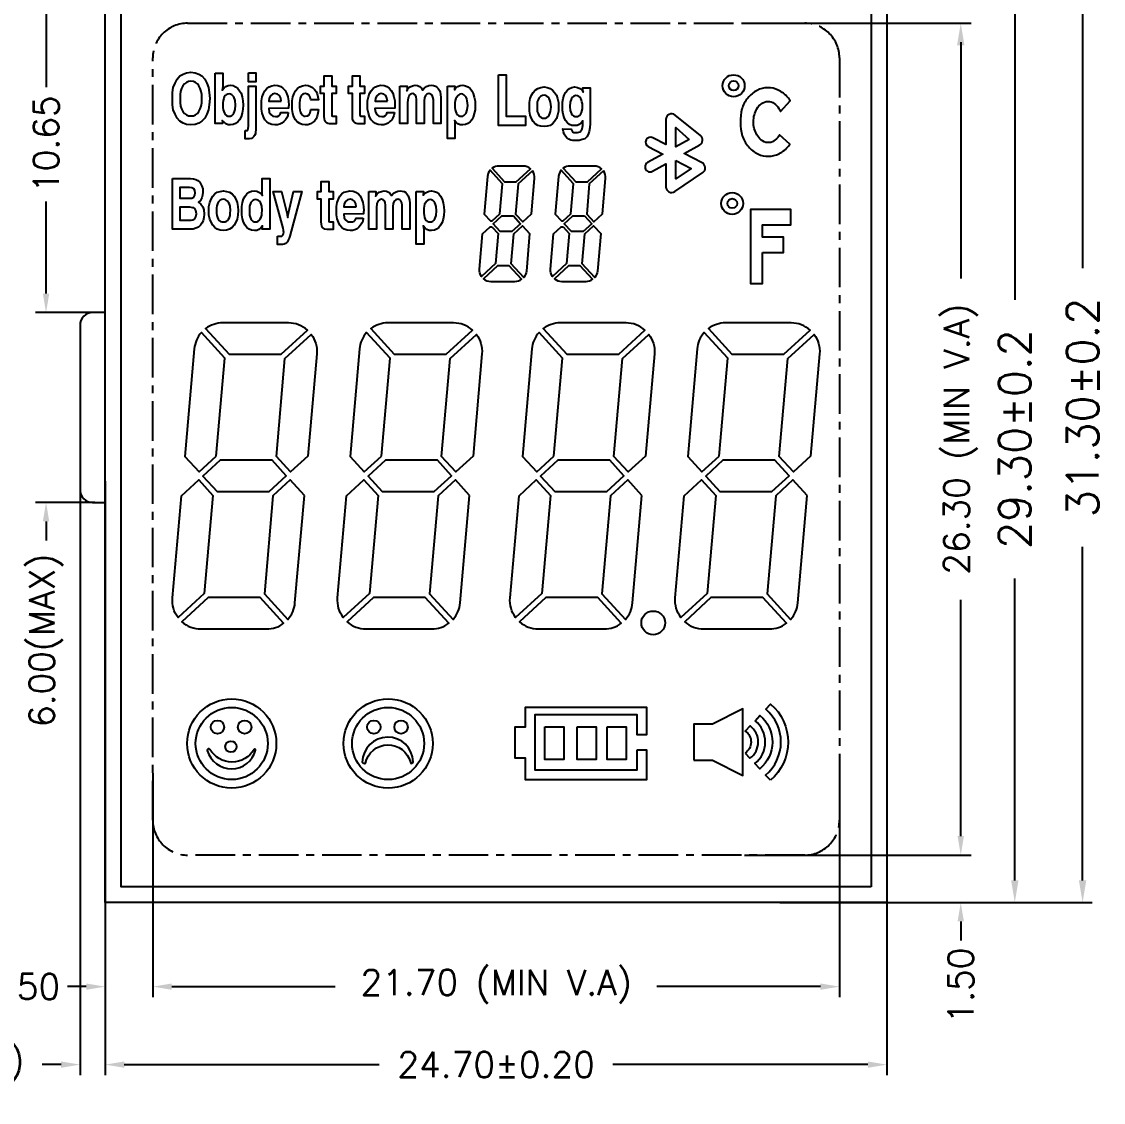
# Model space of a CAD drawing. Header units: millimetres. Extents: x 538 to 2776, y 409 to 1056.
# Drawn here: x 732.54 to 766.72, y 449.98 to 484.15 of the extents above; entities that cross this region are included whole.
import ezdxf

# ---------------------------------------------------------------- set-up
doc = ezdxf.new("R2010")
doc.units = ezdxf.units.MM
doc.linetypes.add('CENTER', pattern=[2, 1.25, -0.25, 0.25, -0.25])
doc.layers.add('DIM', color=4, linetype='Continuous')
doc.layers.add('DWG', color=7, linetype='Continuous')
doc.styles.add('ROMANS', font='ROMANS.shx')
doc.dimstyles.new('ISO-25', dxfattribs={"dimtxt": 1, "dimasz": 0.7, "dimexe": 0.3, "dimexo": 0.2, "dimgap": 0.6, "dimtad": 0, "dimzin": 1, "dimdsep": 46, "dimtxsty": 'ROMANS', "dimcen": 0, "dimclrd": 256, "dimclre": 256, "dimclrt": 256, "dimadec": 0, "dimazin": 0, "dimtfac": 1, "dimtofl": 0, "dimtmove": 0, "dimatfit": 3, "dimfxl": 0, "dimlwd": -1, "dimlwe": -1, "dimarcsym": 0})
doc.dimstyles.new('LCDDIM', dxfattribs={"dimtxt": 0.8, "dimasz": 0.6, "dimexe": 0.33, "dimexo": 0.33, "dimgap": 0.264, "dimtad": 0, "dimzin": 0, "dimdsep": 46, "dimtxsty": 'ROMANS', "dimcen": 0, "dimadec": 0, "dimazin": 0, "dimtp": 0.2, "dimtm": 0.2, "dimtfac": 1, "dimtofl": 0, "dimtmove": 0, "dimatfit": 0, "dimldrblk": 'CLOSEDBLANK', "dimfxl": 0, "dimtolj": 1, "dimtzin": 0, "dimarcsym": 0})

# ---------------------------------------------------------------- blocks, each defined once
blk = doc.blocks.new('*D66')
at = {"layer": 'DEFPOINTS', "color": 0, "transparency": 16777216}
for p in [(736.685, 460.719), (758.385, 460.719), (758.385, 453.64)]:
    blk.add_point(p, dxfattribs=at)
at = {"layer": 'DIM', "color": 0, "lineweight": -2, "transparency": 16777216}
for p, q in [((736.685, 460.389), (736.685, 453.31)), ((758.385, 460.389), (758.385, 453.31)), ((737.285, 453.64), (742.452, 453.64)), ((757.785, 453.64), (752.618, 453.64))]:
    blk.add_line(p, q, dxfattribs=at)
at = {"layer": 'DIM', "color": 0, "transparency": 16777216}
for points in [[(737.285, 453.74), (737.285, 453.54), (736.685, 453.64)], [(757.785, 453.74), (757.785, 453.54), (758.385, 453.64)]]:
    blk.add_solid(points, dxfattribs=at)
at = {"layer": 'DIM', "color": 0, "transparency": 16777216, "insert": (747.535, 453.64), "char_height": 0.8, "attachment_point": 5, "style": 'ROMANS'}
blk.add_mtext('\\A1;21.70 (MIN V.A)', dxfattribs=at)
blk = doc.blocks.new('_ClosedBlank')
at = {"color": 0, "linetype": 'ByBlock', "lineweight": -2}
for p, q in [((-1, 0.167), (0, 0)), ((-1, 0.167), (-1, -0.167)), ((0, 0), (-1, -0.167))]:
    blk.add_line(p, q, dxfattribs=at)
blk = doc.blocks.new('*D67')
at = {"layer": 'DEFPOINTS', "color": 0, "transparency": 16777216}
for p in [(755.055, 484.1), (755.055, 457.8), (762.217, 457.8)]:
    blk.add_point(p, dxfattribs=at)
at = {"layer": 'DIM', "color": 0, "lineweight": -2, "transparency": 16777216}
for p, q in [((755.385, 484.1), (762.547, 484.1)), ((762.217, 483.5), (762.217, 476.033)), ((762.217, 458.4), (762.217, 465.867)), ((755.385, 457.8), (762.547, 457.8))]:
    blk.add_line(p, q, dxfattribs=at)
at = {"layer": 'DIM', "color": 0, "transparency": 16777216}
for points in [[(762.117, 483.5), (762.317, 483.5), (762.217, 484.1)], [(762.117, 458.4), (762.317, 458.4), (762.217, 457.8)]]:
    blk.add_solid(points, dxfattribs=at)
at = {"layer": 'DIM', "color": 0, "transparency": 16777216, "insert": (762.217, 470.95), "char_height": 0.8, "attachment_point": 5, "rotation": 90, "style": 'ROMANS'}
blk.add_mtext('\\A1;26.30 (MIN V.A)', dxfattribs=at)
blk = doc.blocks.new('*D68')
at = {"layer": 'DEFPOINTS', "color": 0, "transparency": 16777216}
for p in [(735.185, 474.95), (733.312, 468.95), (735.185, 468.95)]:
    blk.add_point(p, dxfattribs=at)
at = {"layer": 'DIM', "color": 0, "lineweight": -2, "transparency": 16777216}
for p, q in [((733.312, 475.55), (733.312, 476.15)), ((734.855, 474.95), (732.982, 474.95)), ((734.855, 468.95), (732.982, 468.95)), ((733.312, 468.35), (733.312, 467.75))]:
    blk.add_line(p, q, dxfattribs=at)
at = {"layer": 'DIM', "color": 0, "transparency": 16777216}
for points in [[(733.212, 475.55), (733.412, 475.55), (733.312, 474.95)], [(733.212, 468.35), (733.412, 468.35), (733.312, 468.95)]]:
    blk.add_solid(points, dxfattribs=at)
at = {"layer": 'DIM', "color": 0, "transparency": 16777216, "insert": (733.312, 464.591), "char_height": 0.8, "attachment_point": 5, "rotation": 90, "style": 'ROMANS'}
blk.add_mtext('\\A1;6.00(MAX)', dxfattribs=at)
blk = doc.blocks.new('*D69')
at = {"layer": 'DEFPOINTS', "color": 0, "transparency": 16777216}
for p in [(733.312, 485.6), (735.185, 485.6), (735.185, 474.95)]:
    blk.add_point(p, dxfattribs=at)
at = {"layer": 'DIM', "color": 0, "lineweight": -2, "transparency": 16777216}
for p, q in [((734.855, 485.6), (732.982, 485.6)), ((733.312, 485), (733.312, 482.082)), ((733.312, 475.55), (733.312, 478.468)), ((734.855, 474.95), (732.982, 474.95))]:
    blk.add_line(p, q, dxfattribs=at)
at = {"layer": 'DIM', "color": 0, "transparency": 16777216}
for points in [[(733.212, 485), (733.412, 485), (733.312, 485.6)], [(733.212, 475.55), (733.412, 475.55), (733.312, 474.95)]]:
    blk.add_solid(points, dxfattribs=at)
at = {"layer": 'DIM', "color": 0, "transparency": 16777216, "insert": (733.312, 480.275), "char_height": 0.8, "attachment_point": 5, "rotation": 90, "style": 'ROMANS'}
blk.add_mtext('\\A1;10.65', dxfattribs=at)
blk = doc.blocks.new('*D70')
at = {"layer": 'DEFPOINTS', "color": 0, "transparency": 16777216}
for p in [(736.685, 459.727), (735.185, 456.3), (735.185, 453.64)]:
    blk.add_point(p, dxfattribs=at)
at = {"layer": 'DIM', "color": 0, "lineweight": -2, "transparency": 16777216}
for p, q in [((736.685, 459.397), (736.685, 453.31)), ((735.185, 455.97), (735.185, 453.31)), ((734.585, 453.64), (733.985, 453.64)), ((737.285, 453.64), (737.885, 453.64))]:
    blk.add_line(p, q, dxfattribs=at)
at = {"layer": 'DIM', "color": 0, "transparency": 16777216}
for points in [[(734.585, 453.74), (734.585, 453.54), (735.185, 453.64)], [(737.285, 453.74), (737.285, 453.54), (736.685, 453.64)]]:
    blk.add_solid(points, dxfattribs=at)
at = {"layer": 'DIM', "color": 0, "transparency": 16777216, "insert": (732.559, 453.64), "char_height": 0.8, "attachment_point": 5, "style": 'ROMANS'}
blk.add_mtext('\\A1;1.50', dxfattribs=at)
blk = doc.blocks.new('*D71')
at = {"layer": 'DEFPOINTS', "color": 0, "transparency": 16777216}
for p in [(756.165, 457.8), (756.165, 456.3), (762.217, 456.3)]:
    blk.add_point(p, dxfattribs=at)
at = {"layer": 'DIM', "color": 0, "lineweight": -2, "transparency": 16777216}
for p, q in [((762.217, 458.4), (762.217, 459)), ((756.495, 457.8), (762.547, 457.8)), ((756.495, 456.3), (762.547, 456.3)), ((762.217, 455.7), (762.217, 455.1))]:
    blk.add_line(p, q, dxfattribs=at)
at = {"layer": 'DIM', "color": 0, "transparency": 16777216}
for points in [[(762.117, 458.4), (762.317, 458.4), (762.217, 457.8)], [(762.117, 455.7), (762.317, 455.7), (762.217, 456.3)]]:
    blk.add_solid(points, dxfattribs=at)
at = {"layer": 'DIM', "color": 0, "transparency": 16777216, "insert": (762.217, 453.674), "char_height": 0.8, "attachment_point": 5, "rotation": 90, "style": 'ROMANS'}
blk.add_mtext('\\A1;1.50', dxfattribs=at)
blk = doc.blocks.new('*D75')
at = {"layer": 'DEFPOINTS', "color": 0, "transparency": 16777216}
for p in [(759.885, 485.6), (759.885, 456.3), (763.925, 456.3)]:
    blk.add_point(p, dxfattribs=at)
at = {"layer": 'DIM', "transparency": 16777216}
for p, q in [((760.085, 485.6), (764.225, 485.6)), ((763.925, 484.9), (763.925, 475.359)), ((763.925, 457), (763.925, 466.54)), ((760.085, 456.3), (764.225, 456.3))]:
    blk.add_line(p, q, dxfattribs=at)
for points in [[(763.808, 484.9), (764.041, 484.9), (763.925, 485.6)], [(763.808, 457), (764.041, 457), (763.925, 456.3)]]:
    blk.add_solid(points, dxfattribs=at)
at = {"layer": 'DIM', "transparency": 16777216, "insert": (763.925, 470.95), "char_height": 1, "attachment_point": 5, "rotation": 90, "style": 'ROMANS'}
blk.add_mtext('29.30%%P0.2', dxfattribs=at)
blk = doc.blocks.new('*D76')
at = {"layer": 'DEFPOINTS', "color": 0, "transparency": 16777216}
for p in [(759.885, 487.6), (766.068, 487.6), (759.885, 456.3)]:
    blk.add_point(p, dxfattribs=at)
at = {"layer": 'DIM', "transparency": 16777216}
for p, q in [((760.085, 487.6), (766.368, 487.6)), ((766.068, 486.9), (766.068, 476.359)), ((766.068, 457), (766.068, 467.54)), ((760.085, 456.3), (766.368, 456.3))]:
    blk.add_line(p, q, dxfattribs=at)
for points in [[(765.951, 486.9), (766.184, 486.9), (766.068, 487.6)], [(765.951, 457), (766.184, 457), (766.068, 456.3)]]:
    blk.add_solid(points, dxfattribs=at)
at = {"layer": 'DIM', "transparency": 16777216, "insert": (766.068, 471.95), "char_height": 1, "attachment_point": 5, "rotation": 90, "style": 'ROMANS'}
blk.add_mtext('31.30%%P0.2', dxfattribs=at)
blk = doc.blocks.new('*D80')
at = {"layer": 'DEFPOINTS', "color": 0, "transparency": 16777216}
for p in [(759.885, 456.799), (735.185, 453.409), (759.885, 451.174)]:
    blk.add_point(p, dxfattribs=at)
at = {"layer": 'DIM', "color": 0, "lineweight": -2, "transparency": 16777216}
for p, q in [((759.885, 456.469), (759.885, 450.844)), ((735.185, 453.079), (735.185, 450.844)), ((735.785, 451.174), (743.842, 451.174)), ((759.285, 451.174), (751.227, 451.174))]:
    blk.add_line(p, q, dxfattribs=at)
at = {"layer": 'DIM', "color": 0, "transparency": 16777216}
for points in [[(735.785, 451.274), (735.785, 451.074), (735.185, 451.174)], [(759.285, 451.274), (759.285, 451.074), (759.885, 451.174)]]:
    blk.add_solid(points, dxfattribs=at)
at = {"layer": 'DIM', "color": 0, "transparency": 16777216, "insert": (747.535, 451.174), "char_height": 0.8, "attachment_point": 5, "style": 'ROMANS'}
blk.add_mtext('\\A1;24.70%%P0.20', dxfattribs=at)
blk = doc.blocks.new('*D81')
at = {"layer": 'DEFPOINTS', "color": 0, "transparency": 16777216}
for p in [(734.385, 469.95), (735.185, 469.95), (735.185, 451.174)]:
    blk.add_point(p, dxfattribs=at)
at = {"layer": 'DIM', "color": 0, "lineweight": -2, "transparency": 16777216}
for p, q in [((734.385, 469.62), (734.385, 450.844)), ((735.185, 469.62), (735.185, 450.844)), ((733.785, 451.174), (733.185, 451.174)), ((735.785, 451.174), (736.385, 451.174))]:
    blk.add_line(p, q, dxfattribs=at)
at = {"layer": 'DIM', "color": 0, "transparency": 16777216}
for points in [[(733.785, 451.274), (733.785, 451.074), (734.385, 451.174)], [(735.785, 451.274), (735.785, 451.074), (735.185, 451.174)]]:
    blk.add_solid(points, dxfattribs=at)
at = {"layer": 'DIM', "color": 0, "transparency": 16777216, "insert": (729.607, 451.174), "char_height": 0.8, "attachment_point": 5, "style": 'ROMANS'}
blk.add_mtext('\\A1;0.80 (MAX)', dxfattribs=at)
blk = doc.blocks.new('*D84')
at = {"layer": 'DEFPOINTS', "color": 0, "transparency": 16777216}
for p in [(757.341, 485.6), (762.217, 485.6), (757.209, 484.1)]:
    blk.add_point(p, dxfattribs=at)
at = {"layer": 'DIM', "transparency": 16777216}
for p, q in [((762.217, 486.3), (762.217, 487)), ((757.541, 485.6), (762.517, 485.6)), ((757.409, 484.1), (762.517, 484.1)), ((762.217, 483.4), (762.217, 482.7))]:
    blk.add_line(p, q, dxfattribs=at)
for points in [[(762.1, 486.3), (762.334, 486.3), (762.217, 485.6)], [(762.1, 483.4), (762.334, 483.4), (762.217, 484.1)]]:
    blk.add_solid(points, dxfattribs=at)
at = {"layer": 'DIM', "transparency": 16777216, "insert": (762.217, 489.052), "char_height": 1, "attachment_point": 5, "rotation": 90, "style": 'ROMANS'}
blk.add_mtext('1.50', dxfattribs=at)

msp = doc.modelspace()

# ---------------------------------------------------------------- linework, layer by layer
at = {"layer": 'DIM'}
msp.add_lwpolyline([(759.385, 456.8), (735.685, 456.8), (735.684, 485.1), (759.384, 485.1)], close=True, dxfattribs=at)
at = {"layer": 'DWG'}
for points in [[(759.885, 456.3), (735.185, 456.3), (735.185, 487.6), (759.885, 487.6)], [(735.185, 485.6), (759.885, 485.6), (759.885, 456.3), (735.185, 456.3)], [(737.31, 481.905), (737.334, 482.07), (737.39, 482.204), (737.453, 482.328), (737.54, 482.431), (737.644, 482.492), (737.755, 482.534), (737.889, 482.554), (738.024, 482.534), (738.135, 482.492), (738.238, 482.431), (738.325, 482.328), (738.389, 482.204), (738.444, 482.07), (738.468, 481.905), (738.484, 481.719), (738.468, 481.523), (738.444, 481.359), (738.389, 481.225), (738.325, 481.101), (738.238, 481.008), (738.135, 480.936), (738.024, 480.895), (737.889, 480.884), (737.755, 480.895), (737.644, 480.936), (737.54, 481.008), (737.453, 481.101), (737.39, 481.225), (737.334, 481.359), (737.31, 481.523), (737.303, 481.719)], [(738.659, 482.523), (738.896, 482.523), (738.896, 482.07), (738.888, 482.06), (738.888, 482.018), (738.881, 481.987), (738.936, 482.06), (738.992, 482.101), (739.063, 482.132), (739.142, 482.142), (739.229, 482.132), (739.301, 482.09), (739.372, 482.039), (739.428, 481.967), (739.475, 481.884), (739.507, 481.771), (739.531, 481.647), (739.539, 481.513), (739.531, 481.379), (739.507, 481.255), (739.475, 481.142), (739.428, 481.049), (739.372, 480.977), (739.301, 480.926), (739.229, 480.895), (739.142, 480.884), (739.063, 480.884), (738.992, 480.915), (738.936, 480.967), (738.881, 481.029), (738.881, 481.018), (738.888, 480.998), (738.888, 480.926), (738.659, 480.926)], [(739.705, 482.534), (739.943, 482.534), (739.943, 482.245), (739.705, 482.245)], [(742.274, 480.915), (742.219, 480.926), (742.179, 480.946), (742.148, 480.977), (742.124, 481.018), (742.108, 481.08), (742.1, 481.152), (742.1, 481.874), (741.981, 481.874), (741.981, 482.111), (742.1, 482.111), (742.1, 482.431), (742.338, 482.431), (742.338, 482.111), (742.481, 482.111), (742.481, 481.874), (742.338, 481.874), (742.338, 481.204), (742.346, 481.173), (742.37, 481.163), (742.481, 481.163), (742.481, 480.915)], [(743.165, 480.915), (743.11, 480.926), (743.07, 480.946), (743.038, 480.977), (743.015, 481.018), (742.999, 481.08), (742.991, 481.152), (742.991, 481.874), (742.872, 481.874), (742.872, 482.111), (742.991, 482.111), (742.991, 482.431), (743.229, 482.431), (743.229, 482.111), (743.371, 482.111), (743.371, 481.874), (743.229, 481.874), (743.229, 481.204), (743.237, 481.173), (743.26, 481.163), (743.371, 481.163), (743.371, 480.915)], [(747.607, 482.469), (747.853, 482.469), (747.853, 481.16), (748.463, 481.16), (748.463, 480.871), (747.607, 480.871)], [(737.548, 481.596), (737.564, 481.482), (737.596, 481.389), (737.636, 481.307), (737.683, 481.245), (737.747, 481.204), (737.81, 481.173), (737.969, 481.173), (738.04, 481.204), (738.096, 481.245), (738.143, 481.307), (738.183, 481.389), (738.214, 481.482), (738.23, 481.585), (738.238, 481.719), (738.23, 481.843), (738.214, 481.946), (738.183, 482.039), (738.143, 482.121), (738.096, 482.183), (738.04, 482.224), (737.969, 482.255), (737.889, 482.266), (737.81, 482.255), (737.747, 482.224), (737.683, 482.183), (737.636, 482.121), (737.596, 482.039), (737.564, 481.946), (737.548, 481.843)], [(739.602, 480.709), (739.673, 480.709), (739.689, 480.73), (739.697, 480.771), (739.705, 480.843), (739.705, 482.111), (739.943, 482.111), (739.943, 480.73), (739.935, 480.658), (739.927, 480.606), (739.903, 480.554), (739.88, 480.513), (739.84, 480.472), (739.8, 480.451), (739.745, 480.441), (739.602, 480.441)], [(740.966, 481.276), (740.95, 481.183), (740.918, 481.111), (740.879, 481.049), (740.823, 480.987), (740.768, 480.936), (740.696, 480.905), (740.625, 480.884), (740.546, 480.884), (740.451, 480.895), (740.363, 480.926), (740.292, 480.977), (740.229, 481.049), (740.181, 481.142), (740.141, 481.255), (740.118, 481.379), (740.118, 481.647), (740.141, 481.771), (740.181, 481.874), (740.229, 481.967), (740.292, 482.039), (740.363, 482.09), (740.451, 482.121), (740.538, 482.142), (740.641, 482.132), (740.728, 482.101), (740.799, 482.049), (740.863, 481.977), (740.911, 481.884), (740.95, 481.771), (740.974, 481.647), (740.982, 481.503), (740.974, 481.482), (740.974, 481.41), (740.348, 481.4), (740.363, 481.286), (740.411, 481.214), (740.474, 481.163), (740.562, 481.152), (740.625, 481.152), (740.681, 481.183), (740.712, 481.214), (740.736, 481.276)], [(741.918, 481.369), (741.902, 481.255), (741.878, 481.163), (741.846, 481.08), (741.791, 481.008), (741.735, 480.957), (741.664, 480.915), (741.585, 480.884), (741.505, 480.884), (741.41, 480.895), (741.331, 480.926), (741.251, 480.977), (741.196, 481.049), (741.14, 481.142), (741.109, 481.245), (741.085, 481.369), (741.085, 481.647), (741.109, 481.771), (741.148, 481.874), (741.196, 481.967), (741.259, 482.039), (741.331, 482.09), (741.418, 482.121), (741.513, 482.142), (741.592, 482.132), (741.672, 482.101), (741.735, 482.07), (741.799, 482.008), (741.846, 481.946), (741.878, 481.864), (741.902, 481.771), (741.918, 481.678), (741.68, 481.678), (741.656, 481.761), (741.624, 481.822), (741.569, 481.853), (741.505, 481.874), (741.458, 481.864), (741.418, 481.843), (741.386, 481.822), (741.363, 481.781), (741.347, 481.73), (741.331, 481.668), (741.323, 481.585), (741.323, 481.431), (741.331, 481.359), (741.347, 481.297), (741.37, 481.245), (741.394, 481.204), (741.458, 481.163), (741.505, 481.163), (741.569, 481.173), (741.624, 481.204), (741.656, 481.266), (741.68, 481.369)], [(744.323, 481.276), (744.307, 481.183), (744.275, 481.111), (744.236, 481.049), (744.18, 480.987), (744.125, 480.936), (744.053, 480.905), (743.982, 480.884), (743.903, 480.884), (743.807, 480.895), (743.72, 480.926), (743.649, 480.977), (743.585, 481.049), (743.538, 481.142), (743.498, 481.255), (743.474, 481.379), (743.474, 481.647), (743.498, 481.771), (743.538, 481.874), (743.585, 481.967), (743.649, 482.039), (743.72, 482.09), (743.807, 482.121), (743.895, 482.142), (743.998, 482.132), (744.085, 482.101), (744.156, 482.049), (744.22, 481.977), (744.267, 481.884), (744.307, 481.771), (744.331, 481.647), (744.339, 481.503), (744.331, 481.482), (744.331, 481.41), (743.704, 481.4), (743.72, 481.286), (743.768, 481.214), (743.831, 481.163), (743.918, 481.152), (743.982, 481.152), (744.037, 481.183), (744.069, 481.214), (744.093, 481.276)], [(744.497, 482.111), (744.719, 482.111), (744.719, 481.987), (744.711, 481.967), (744.759, 482.039), (744.822, 482.09), (744.894, 482.121), (744.981, 482.142), (745.052, 482.132), (745.116, 482.101), (745.163, 482.06), (745.211, 481.987), (745.274, 482.06), (745.338, 482.101), (745.409, 482.132), (745.489, 482.142), (745.552, 482.132), (745.615, 482.111), (745.663, 482.08), (745.703, 482.039), (745.742, 481.977), (745.766, 481.915), (745.782, 481.843), (745.79, 481.75), (745.79, 480.926), (745.552, 480.926), (745.552, 481.688), (745.536, 481.761), (745.512, 481.822), (745.473, 481.853), (745.409, 481.874), (745.346, 481.853), (745.298, 481.812), (745.267, 481.74), (745.259, 481.647), (745.259, 480.926), (745.021, 480.926), (745.021, 481.688), (745.013, 481.771), (744.989, 481.822), (744.949, 481.853), (744.902, 481.874), (744.862, 481.864), (744.822, 481.843), (744.791, 481.822), (744.775, 481.781), (744.751, 481.74), (744.735, 481.596), (744.735, 480.926), (744.497, 480.926)], [(745.996, 482.111), (746.226, 482.111), (746.226, 482.06), (746.218, 482.039), (746.218, 481.998), (746.266, 482.06), (746.329, 482.101), (746.4, 482.132), (746.48, 482.142), (746.567, 482.121), (746.638, 482.09), (746.71, 482.039), (746.765, 481.967), (746.813, 481.874), (746.845, 481.761), (746.868, 481.637), (746.876, 481.503), (746.868, 481.359), (746.845, 481.245), (746.813, 481.132), (746.765, 481.049), (746.71, 480.977), (746.638, 480.926), (746.567, 480.895), (746.48, 480.884), (746.4, 480.884), (746.329, 480.915), (746.274, 480.957), (746.218, 481.029), (746.226, 480.998), (746.226, 480.957), (746.234, 480.946), (746.234, 480.451), (745.996, 480.451)], [(748.59, 481.593), (748.614, 481.716), (748.654, 481.82), (748.709, 481.912), (748.773, 481.984), (748.852, 482.036), (748.947, 482.067), (749.05, 482.088), (749.145, 482.067), (749.241, 482.036), (749.32, 481.984), (749.383, 481.912), (749.439, 481.82), (749.478, 481.716), (749.502, 481.593), (749.51, 481.459), (749.502, 481.314), (749.478, 481.191), (749.439, 481.088), (749.383, 480.995), (749.32, 480.923), (749.241, 480.871), (749.145, 480.84), (749.05, 480.83), (748.947, 480.84), (748.852, 480.871), (748.773, 480.923), (748.709, 480.995), (748.654, 481.088), (748.614, 481.191), (748.59, 481.314)], [(750.224, 480.954), (750.16, 480.902), (750.097, 480.871), (749.93, 480.871), (749.851, 480.902), (749.788, 480.954), (749.732, 481.026), (749.685, 481.119), (749.653, 481.222), (749.629, 481.335), (749.629, 481.603), (749.653, 481.716), (749.685, 481.82), (749.732, 481.912), (749.788, 481.984), (749.851, 482.036), (749.93, 482.067), (750.01, 482.088), (750.105, 482.067), (750.184, 482.036), (750.248, 481.995), (750.287, 481.923), (750.287, 481.954), (750.279, 481.974), (750.279, 482.057), (750.509, 482.057), (750.509, 480.933), (750.501, 480.789), (750.478, 480.675), (750.446, 480.582), (750.398, 480.51), (750.335, 480.448), (750.256, 480.418), (750.16, 480.387), (749.962, 480.387), (749.891, 480.407), (749.827, 480.438), (749.772, 480.479), (749.724, 480.531), (749.685, 480.593), (749.661, 480.665), (749.645, 480.758), (749.907, 480.747), (749.923, 480.706), (749.946, 480.665), (749.994, 480.644), (750.105, 480.644), (750.152, 480.655), (750.192, 480.665), (750.216, 480.696), (750.256, 480.758), (750.271, 480.861), (750.271, 480.985), (750.279, 481.005), (750.279, 481.015)], [(738.896, 481.431), (738.912, 481.359), (738.928, 481.307), (738.952, 481.255), (738.976, 481.214), (739.015, 481.183), (739.055, 481.163), (739.142, 481.163), (739.182, 481.183), (739.214, 481.214), (739.245, 481.255), (739.269, 481.307), (739.285, 481.369), (739.301, 481.513), (739.285, 481.658), (739.245, 481.771), (739.182, 481.833), (739.142, 481.853), (739.095, 481.864), (739.055, 481.853), (739.007, 481.833), (738.976, 481.812), (738.944, 481.771), (738.928, 481.719), (738.904, 481.658), (738.896, 481.585)], [(740.744, 481.637), (740.728, 481.73), (740.688, 481.812), (740.625, 481.853), (740.546, 481.874), (740.466, 481.853), (740.403, 481.802), (740.363, 481.73), (740.355, 481.637)], [(744.101, 481.637), (744.085, 481.73), (744.045, 481.812), (743.982, 481.853), (743.903, 481.874), (743.823, 481.853), (743.76, 481.802), (743.72, 481.73), (743.712, 481.637)], [(746.234, 481.431), (746.242, 481.359), (746.258, 481.297), (746.282, 481.245), (746.313, 481.204), (746.345, 481.183), (746.393, 481.163), (746.48, 481.163), (746.519, 481.183), (746.551, 481.214), (746.583, 481.255), (746.622, 481.359), (746.638, 481.503), (746.622, 481.647), (746.607, 481.709), (746.583, 481.761), (746.551, 481.802), (746.519, 481.833), (746.48, 481.853), (746.44, 481.864), (746.393, 481.853), (746.353, 481.833), (746.313, 481.802), (746.289, 481.761), (746.258, 481.719), (746.242, 481.658), (746.234, 481.585)], [(748.828, 481.376), (748.836, 481.304), (748.86, 481.242), (748.884, 481.191), (748.915, 481.149), (748.955, 481.119), (748.995, 481.098), (749.098, 481.098), (749.137, 481.119), (749.177, 481.149), (749.209, 481.191), (749.233, 481.242), (749.256, 481.304), (749.264, 481.376), (749.272, 481.459), (749.256, 481.603), (749.233, 481.665), (749.209, 481.716), (749.177, 481.758), (749.137, 481.789), (749.098, 481.809), (749.05, 481.82), (748.995, 481.809), (748.947, 481.789), (748.884, 481.727), (748.86, 481.675), (748.836, 481.613), (748.828, 481.541)], [(749.875, 481.335), (749.915, 481.232), (749.946, 481.191), (749.978, 481.17), (750.018, 481.149), (750.105, 481.149), (750.184, 481.191), (750.216, 481.232), (750.232, 481.273), (750.264, 481.397), (750.264, 481.551), (750.248, 481.613), (750.232, 481.665), (750.208, 481.716), (750.176, 481.758), (750.145, 481.778), (750.105, 481.799), (750.057, 481.809), (750.018, 481.799), (749.978, 481.778), (749.946, 481.758), (749.915, 481.716), (749.875, 481.603), (749.867, 481.469)], [(753.638, 480.427), (753.215, 480.192), (753.215, 480.805)], [(753.215, 479.756), (753.699, 479.51), (753.215, 479.181)], [(737.304, 479.186), (737.875, 479.186), (737.97, 479.176), (738.049, 479.155), (738.112, 479.124), (738.168, 479.072), (738.208, 479.011), (738.239, 478.949), (738.263, 478.866), (738.271, 478.763), (738.255, 478.66), (738.231, 478.578), (738.192, 478.495), (738.128, 478.444), (738.208, 478.382), (738.263, 478.299), (738.295, 478.196), (738.311, 478.062), (738.303, 477.959), (738.279, 477.856), (738.239, 477.774), (738.192, 477.712), (738.128, 477.65), (738.049, 477.619), (737.962, 477.588), (737.304, 477.588)], [(737.922, 478.567), (737.978, 478.598), (738.009, 478.66), (738.025, 478.732), (738.009, 478.815), (737.978, 478.866), (737.922, 478.897), (737.843, 478.908), (737.542, 478.908), (737.542, 478.567)], [(740.103, 477.629), (740.039, 477.578), (739.968, 477.547), (739.897, 477.547), (739.809, 477.557), (739.73, 477.588), (739.659, 477.64), (739.603, 477.712), (739.556, 477.805), (739.524, 477.918), (739.5, 478.042), (739.5, 478.31), (739.524, 478.433), (739.556, 478.547), (739.603, 478.629), (739.659, 478.701), (739.73, 478.753), (739.801, 478.794), (739.889, 478.804), (739.968, 478.794), (740.039, 478.763), (740.095, 478.722), (740.15, 478.65), (740.142, 478.681), (740.142, 479.186), (740.38, 479.186), (740.38, 477.588), (740.142, 477.588), (740.142, 477.64), (740.15, 477.65), (740.15, 477.691)], [(742.18, 477.578), (742.125, 477.588), (742.085, 477.609), (742.053, 477.64), (742.03, 477.681), (742.014, 477.743), (742.006, 477.815), (742.006, 478.536), (741.887, 478.536), (741.887, 478.774), (742.006, 478.774), (742.006, 479.093), (742.244, 479.093), (742.244, 478.774), (742.387, 478.774), (742.387, 478.536), (742.244, 478.536), (742.244, 477.866), (742.252, 477.835), (742.275, 477.825), (742.387, 477.825), (742.387, 477.578)], [(738.461, 478.31), (738.485, 478.433), (738.525, 478.536), (738.58, 478.629), (738.644, 478.701), (738.723, 478.753), (738.818, 478.784), (738.921, 478.804), (739.016, 478.784), (739.112, 478.753), (739.191, 478.701), (739.254, 478.629), (739.31, 478.536), (739.349, 478.433), (739.373, 478.31), (739.381, 478.176), (739.373, 478.031), (739.349, 477.908), (739.31, 477.805), (739.254, 477.712), (739.191, 477.64), (739.112, 477.588), (739.016, 477.557), (738.921, 477.547), (738.818, 477.557), (738.723, 477.588), (738.644, 477.64), (738.58, 477.712), (738.525, 477.805), (738.485, 477.908), (738.461, 478.031)], [(740.626, 477.372), (740.761, 477.372), (740.793, 477.402), (740.816, 477.444), (740.824, 477.506), (740.816, 477.526), (740.816, 477.557), (740.801, 477.619), (740.491, 478.774), (740.753, 478.774), (740.935, 478.062), (740.935, 478.031), (740.943, 477.99), (740.951, 477.959), (740.951, 478), (740.975, 478.093), (741.134, 478.774), (741.395, 478.774), (741.015, 477.372), (740.999, 477.299), (740.967, 477.238), (740.943, 477.186), (740.912, 477.155), (740.88, 477.134), (740.832, 477.114), (740.785, 477.104), (740.626, 477.104)], [(743.338, 477.939), (743.322, 477.846), (743.29, 477.774), (743.251, 477.712), (743.195, 477.65), (743.14, 477.598), (743.068, 477.567), (742.997, 477.547), (742.918, 477.547), (742.823, 477.557), (742.735, 477.588), (742.664, 477.64), (742.601, 477.712), (742.553, 477.805), (742.513, 477.918), (742.49, 478.042), (742.49, 478.31), (742.513, 478.433), (742.553, 478.536), (742.601, 478.629), (742.664, 478.701), (742.735, 478.753), (742.823, 478.784), (742.91, 478.804), (743.013, 478.794), (743.1, 478.763), (743.172, 478.712), (743.235, 478.64), (743.283, 478.547), (743.322, 478.433), (743.346, 478.31), (743.354, 478.165), (743.346, 478.145), (743.346, 478.073), (742.72, 478.062), (742.735, 477.949), (742.783, 477.877), (742.846, 477.825), (742.934, 477.815), (742.997, 477.815), (743.053, 477.846), (743.084, 477.877), (743.108, 477.939)], [(743.513, 478.774), (743.735, 478.774), (743.735, 478.65), (743.727, 478.629), (743.774, 478.701), (743.838, 478.753), (743.909, 478.784), (743.996, 478.804), (744.068, 478.794), (744.131, 478.763), (744.179, 478.722), (744.226, 478.65), (744.29, 478.722), (744.353, 478.763), (744.424, 478.794), (744.504, 478.804), (744.567, 478.794), (744.631, 478.774), (744.678, 478.743), (744.718, 478.701), (744.757, 478.64), (744.781, 478.578), (744.797, 478.506), (744.805, 478.413), (744.805, 477.588), (744.567, 477.588), (744.567, 478.351), (744.551, 478.423), (744.527, 478.485), (744.488, 478.516), (744.424, 478.536), (744.361, 478.516), (744.313, 478.475), (744.282, 478.402), (744.274, 478.31), (744.274, 477.588), (744.036, 477.588), (744.036, 478.351), (744.028, 478.433), (744.004, 478.485), (743.964, 478.516), (743.917, 478.536), (743.877, 478.526), (743.838, 478.506), (743.806, 478.485), (743.79, 478.444), (743.766, 478.402), (743.75, 478.258), (743.75, 477.588), (743.513, 477.588)], [(745.011, 478.774), (745.241, 478.774), (745.241, 478.722), (745.233, 478.701), (745.233, 478.66), (745.281, 478.722), (745.344, 478.763), (745.416, 478.794), (745.495, 478.804), (745.582, 478.784), (745.654, 478.753), (745.725, 478.701), (745.78, 478.629), (745.828, 478.536), (745.86, 478.423), (745.883, 478.299), (745.891, 478.165), (745.883, 478.021), (745.86, 477.908), (745.828, 477.794), (745.78, 477.712), (745.725, 477.64), (745.654, 477.588), (745.582, 477.557), (745.495, 477.547), (745.416, 477.547), (745.344, 477.578), (745.289, 477.619), (745.233, 477.691), (745.241, 477.66), (745.241, 477.619), (745.249, 477.609), (745.249, 477.114), (745.011, 477.114)], [(737.898, 477.877), (737.946, 477.887), (737.986, 477.897), (738.017, 477.918), (738.049, 477.98), (738.065, 478.073), (738.049, 478.176), (738.009, 478.237), (737.986, 478.258), (737.946, 478.268), (737.851, 478.289), (737.542, 478.289), (737.542, 477.877)], [(738.699, 478.093), (738.707, 478.021), (738.731, 477.959), (738.755, 477.908), (738.786, 477.866), (738.826, 477.835), (738.866, 477.815), (738.969, 477.815), (739.008, 477.835), (739.048, 477.866), (739.08, 477.908), (739.104, 477.959), (739.127, 478.021), (739.135, 478.093), (739.143, 478.176), (739.127, 478.32), (739.104, 478.382), (739.08, 478.433), (739.048, 478.475), (739.008, 478.506), (738.969, 478.526), (738.921, 478.536), (738.866, 478.526), (738.818, 478.506), (738.755, 478.444), (738.731, 478.392), (738.707, 478.33), (738.699, 478.258)], [(739.738, 478.103), (739.746, 478.031), (739.762, 477.969), (739.786, 477.918), (739.817, 477.877), (739.849, 477.846), (739.889, 477.825), (739.976, 477.825), (740.016, 477.846), (740.055, 477.877), (740.079, 477.918), (740.111, 477.969), (740.127, 478.031), (740.134, 478.093), (740.142, 478.176), (740.127, 478.32), (740.111, 478.382), (740.087, 478.433), (740.055, 478.475), (740.023, 478.495), (739.976, 478.516), (739.936, 478.526), (739.889, 478.516), (739.849, 478.495), (739.786, 478.433), (739.746, 478.32), (739.738, 478.176)], [(743.116, 478.299), (743.1, 478.392), (743.061, 478.475), (742.997, 478.516), (742.918, 478.536), (742.838, 478.516), (742.775, 478.464), (742.735, 478.392), (742.727, 478.299)], [(745.249, 478.093), (745.257, 478.021), (745.273, 477.959), (745.297, 477.908), (745.328, 477.866), (745.36, 477.846), (745.408, 477.825), (745.495, 477.825), (745.535, 477.846), (745.566, 477.877), (745.598, 477.918), (745.638, 478.021), (745.654, 478.165), (745.638, 478.31), (745.622, 478.371), (745.598, 478.423), (745.566, 478.464), (745.535, 478.495), (745.495, 478.516), (745.455, 478.526), (745.408, 478.516), (745.368, 478.495), (745.328, 478.464), (745.305, 478.423), (745.273, 478.382), (745.257, 478.32), (745.249, 478.248)], [(748.085, 478.007), (748.309, 477.762), (748.036, 477.512), (747.667, 477.512), (747.442, 477.756), (747.715, 478.007)], [(750.33, 478.007), (750.554, 477.762), (750.281, 477.512), (749.912, 477.512), (749.688, 477.756), (749.961, 478.007)], [(755.956, 476.854), (756.614, 476.854), (756.614, 477.34), (755.956, 477.34), (755.956, 477.726), (756.849, 477.726), (756.849, 478.212), (755.578, 478.212), (755.578, 475.873), (755.956, 475.873)], [(738.815, 470.282), (738.269, 469.781), (738.717, 469.292), (740.359, 469.292), (740.905, 469.793), (740.457, 470.282)], [(744.035, 470.282), (743.489, 469.781), (743.937, 469.292), (745.579, 469.292), (746.125, 469.793), (745.677, 470.282)], [(749.484, 470.282), (748.938, 469.781), (749.386, 469.292), (751.028, 469.292), (751.574, 469.793), (751.126, 470.282)], [(754.704, 470.282), (754.158, 469.781), (754.606, 469.292), (756.248, 469.292), (756.794, 469.793), (756.346, 470.282)], [(751.993, 461.13), (752.29, 461.13), (752.29, 460.182), (748.459, 460.182), (748.459, 460.866), (748.139, 460.866), (748.139, 461.859), (748.459, 461.859), (748.459, 462.475), (752.29, 462.475), (752.29, 461.596), (751.993, 461.596), (751.993, 462.231), (748.756, 462.231), (748.756, 460.494), (751.993, 460.494)], [(753.782, 460.799), (754.371, 460.799), (755.334, 460.314), (755.334, 462.42), (754.371, 461.935), (753.782, 461.935)], [(749.07, 461.857), (749.671, 461.857), (749.671, 460.821), (749.07, 460.821)], [(750.093, 461.857), (750.693, 461.857), (750.693, 460.821), (750.093, 460.821)], [(751.047, 461.857), (751.648, 461.857), (751.648, 460.821), (751.047, 460.821)]]:
    msp.add_lwpolyline(points, close=True, dxfattribs=at)
at = {"layer": 'DWG', "linetype": 'CENTER'}
msp.add_lwpolyline([(758.385, 483), (758.385, 458.9, -0.414214), (757.285, 457.8), (737.785, 457.8, -0.414214), (736.685, 458.9), (736.685, 483, -0.414214), (737.785, 484.1), (757.285, 484.1, -0.414214)], format="xyb", close=True, dxfattribs=at)
at = {"layer": 'DWG'}
for points in [[(756.752, 481.751, 0.104292), (756.449, 481.986, 0.236889), (755.783, 481.976, 0.104292), (755.487, 481.734, 0.090386), (755.3, 481.388, 0.122338), (755.311, 480.54, 0.090386), (755.508, 480.2, 0.104292), (755.81, 479.966, 0.236889), (756.477, 479.975, 0.104292), (756.773, 480.217, 0.015283), (756.813, 480.271), (756.49, 480.567), (756.465, 480.528), (756.433, 480.484), (756.397, 480.444), (756.357, 480.408), (756.313, 480.377), (756.266, 480.351), (756.215, 480.333), (756.162, 480.324), (756.108, 480.324), (756.054, 480.333), (756.004, 480.351), (755.956, 480.376), (755.912, 480.407), (755.871, 480.443), (755.835, 480.483), (755.802, 480.526), (755.773, 480.571), (755.747, 480.619), (755.726, 480.668), (755.707, 480.719), (755.693, 480.771), (755.681, 480.824), (755.673, 480.877), (755.668, 480.931), (755.667, 480.985), (755.669, 481.039), (755.674, 481.093), (755.683, 481.146), (755.695, 481.198), (755.71, 481.25), (755.729, 481.301), (755.751, 481.35), (755.777, 481.397), (755.807, 481.442), (755.841, 481.484), (755.879, 481.523), (755.921, 481.557), (755.966, 481.586), (756.015, 481.608), (756.067, 481.623), (756.121, 481.628), (756.175, 481.624), (756.227, 481.611), (756.277, 481.59), (756.323, 481.563), (756.366, 481.53), (756.404, 481.492), (756.439, 481.451), (756.47, 481.407), (756.498, 481.36), (756.522, 481.312), (756.831, 481.646, 0.029925)], [(752.9, 478.927, 0.601936), (753.181, 478.778), (754.065, 479.378, 0.571092), (754.045, 479.688), (753.476, 479.977), (753.968, 480.25, 0.531497), (753.993, 480.547), (753.193, 481.195, 0.630835), (752.9, 481.055), (752.9, 480.269), (752.486, 480.479, 1), (752.343, 480.198), (752.804, 479.964), (752.321, 479.695, 1), (752.474, 479.42), (752.9, 479.656)], [(747.408, 477.847), (747.655, 478.073), (747.738, 479.026), (747.345, 479.455, 0.155341), (747.261, 479.253), (747.157, 478.067), (747.36, 477.847)], [(747.62, 479.582, 0.155341), (747.412, 479.515), (747.804, 479.087), (748.173, 479.087), (748.62, 479.496, 0.177764), (748.387, 479.582)], [(748.681, 479.43), (748.234, 479.02), (748.151, 478.067), (748.375, 477.823), (748.648, 478.073), (748.746, 479.19, 0.177764)], [(749.653, 477.847), (749.9, 478.073), (749.983, 479.026), (749.59, 479.455, 0.155341), (749.506, 479.253), (749.403, 478.067), (749.605, 477.847)], [(749.865, 479.582, 0.155341), (749.657, 479.515), (750.05, 479.087), (750.419, 479.087), (750.866, 479.496, 0.177764), (750.633, 479.582)], [(750.926, 479.43), (750.48, 479.02), (750.396, 478.067), (750.62, 477.823), (750.894, 478.073), (750.991, 479.19, 0.177764)], [(747.403, 477.667), (747.6, 477.451), (747.517, 476.498), (747.07, 476.089, -0.177764), (747.005, 476.328), (747.103, 477.445), (747.344, 477.667)], [(748.49, 476.265, -0.155341), (748.406, 476.064), (748.013, 476.492), (748.096, 477.445), (748.37, 477.696), (748.594, 477.451)], [(749.648, 477.667), (749.846, 477.451), (749.762, 476.498), (749.315, 476.089, -0.177764), (749.25, 476.328), (749.348, 477.445), (749.59, 477.667)], [(750.735, 476.265, -0.155341), (750.651, 476.064), (750.258, 476.492), (750.342, 477.445), (750.615, 477.696), (750.839, 477.451)], [(748.131, 475.937, 0.155341), (748.34, 476.003), (747.947, 476.432), (747.578, 476.432), (747.131, 476.022, 0.177764), (747.364, 475.937)], [(750.377, 475.937, 0.155341), (750.585, 476.003), (750.192, 476.432), (749.823, 476.432), (749.376, 476.022, 0.177764), (749.609, 475.937)], [(738.893, 474.625, 0.161789), (738.354, 474.446), (739.097, 473.635), (740.739, 473.635), (741.57, 474.396, 0.18426), (740.971, 474.625)], [(744.113, 474.625, 0.161789), (743.574, 474.446), (744.317, 473.635), (745.959, 473.635), (746.79, 474.396, 0.18426), (746.191, 474.625)], [(749.562, 474.625, 0.161789), (749.023, 474.446), (749.766, 473.635), (751.408, 473.635), (752.239, 474.396, 0.18426), (751.639, 474.625)], [(754.782, 474.625, 0.161789), (754.243, 474.446), (754.986, 473.635), (756.628, 473.635), (757.459, 474.396, 0.18426), (756.859, 474.625)], [(738.693, 470.415), (738.964, 473.513), (738.221, 474.324, 0.161789), (737.996, 473.803), (737.699, 470.404), (738.147, 469.914)], [(740.59, 470.404), (740.861, 473.502), (741.692, 474.263, -0.18426), (741.867, 473.646), (741.584, 470.415), (741.038, 469.914)], [(743.913, 470.415), (744.184, 473.513), (743.441, 474.324, 0.161789), (743.216, 473.803), (742.919, 470.404), (743.367, 469.914)], [(745.81, 470.404), (746.081, 473.502), (746.912, 474.263, -0.18426), (747.087, 473.646), (746.804, 470.415), (746.258, 469.914)], [(749.362, 470.415), (749.633, 473.513), (748.89, 474.324, 0.161789), (748.665, 473.803), (748.368, 470.404), (748.816, 469.914)], [(751.259, 470.404), (751.53, 473.502), (752.36, 474.263, -0.18426), (752.536, 473.646), (752.253, 470.415), (751.707, 469.914)], [(754.582, 470.415), (754.853, 473.513), (754.11, 474.324, 0.161789), (753.885, 473.803), (753.588, 470.404), (754.036, 469.914)], [(756.479, 470.404), (756.75, 473.502), (757.58, 474.263, -0.18426), (757.756, 473.646), (757.473, 470.415), (756.927, 469.914)], [(737.59, 469.159), (738.136, 469.66), (738.585, 469.17), (738.313, 466.072), (737.483, 465.311, -0.18426), (737.307, 465.928)], [(741.476, 469.17), (741.027, 469.66), (740.481, 469.159), (740.21, 466.061), (740.953, 465.25, 0.161789), (741.178, 465.771)], [(742.81, 469.159), (743.356, 469.66), (743.805, 469.17), (743.533, 466.072), (742.703, 465.311, -0.18426), (742.527, 465.928)], [(746.696, 469.17), (746.247, 469.66), (745.701, 469.159), (745.43, 466.061), (746.173, 465.25, 0.161789), (746.398, 465.771)], [(748.259, 469.159), (748.805, 469.66), (749.253, 469.17), (748.982, 466.072), (748.152, 465.311, -0.18426), (747.976, 465.928)], [(752.144, 469.17), (751.696, 469.66), (751.15, 469.159), (750.879, 466.061), (751.622, 465.25, 0.161789), (751.847, 465.771)], [(753.479, 469.159), (754.025, 469.66), (754.473, 469.17), (754.202, 466.072), (753.372, 465.311, -0.18426), (753.196, 465.928)], [(757.364, 469.17), (756.916, 469.66), (756.37, 469.159), (756.099, 466.061), (756.842, 465.25, 0.161789), (757.067, 465.771)], [(740.282, 464.95, 0.161789), (740.82, 465.128), (740.077, 465.94), (738.435, 465.94), (737.604, 465.178, 0.18426), (738.204, 464.95)], [(745.502, 464.95, 0.161789), (746.04, 465.128), (745.297, 465.94), (743.655, 465.94), (742.824, 465.178, 0.18426), (743.424, 464.95)], [(750.95, 464.95, 0.161789), (751.489, 465.128), (750.746, 465.94), (749.104, 465.94), (748.273, 465.178, 0.18426), (748.873, 464.95)], [(756.17, 464.95, 0.161789), (756.709, 465.128), (755.966, 465.94), (754.324, 465.94), (753.493, 465.178, 0.18426), (754.093, 464.95)], [(756.202, 460.166), (756.049, 460.331, 0.466229), (756.055, 462.41), (756.209, 462.575, -0.461677)], [(755.717, 462.047), (755.871, 462.212, -0.474222), (755.864, 460.529), (755.71, 460.694, 0.484794)], [(755.4, 461.025), (755.556, 460.859, 0.503076), (755.563, 461.882), (755.408, 461.716, -0.542443)], [(744.826, 460.733, 0.895982), (744.914, 460.745, 0.977368), (743.304, 460.737, 0.383919), (743.407, 460.706, -0.794406)], [(739.935, 461.12, 0.868906), (739.886, 461.14, -0.572434), (738.49, 461.141, 0.877218), (738.408, 461.106, 0.768517)]]:
    msp.add_lwpolyline(points, format="xyb", close=True, dxfattribs=at)
msp.add_lwpolyline([(735.185, 474.95), (734.785, 474.95, 0.414214), (734.385, 474.55), (734.385, 469.35, 0.414214), (734.785, 468.95), (735.185, 468.95)], format="xyb", dxfattribs=at)
for centre, radius in [((755.039, 482.122), 0.347), ((755.039, 482.122), 0.153), ((754.995, 478.401), 0.347), ((754.995, 478.401), 0.153), ((752.5, 465.141), 0.375), ((739.179, 461.327), 1.409), ((744.121, 461.327), 1.409), ((739.179, 461.327), 1.139), ((744.121, 461.327), 1.139), ((738.728, 461.847), 0.212), ((739.588, 461.847), 0.212), ((743.67, 461.847), 0.212), ((744.53, 461.847), 0.212), ((739.155, 461.227), 0.179)]:
    msp.add_circle(centre, radius, dxfattribs=at)

# ---------------------------------------------------------------- dimensions: what is measured, and where the dimension line sits
at = {"layer": 'DIM'}
for base, p1, p2, dimstyle, picture, middle in [((762.217, 485.6), (757.209, 484.1), (757.341, 485.6), 'ISO-25', '*D84', (762.217, 489.052)), ((733.312, 485.6), (735.185, 474.95), (735.185, 485.6), 'LCDDIM', '*D69', (733.312, 480.275)), ((762.217, 456.3), (756.165, 457.8), (756.165, 456.3), 'LCDDIM', '*D71', (762.217, 453.674))]:
    dim = msp.add_linear_dim(base=base, p1=p1, p2=p2, angle=90, dimstyle=dimstyle, dxfattribs=at)
    dim.commit()
    dim.dimension.update_dxf_attribs({"geometry": picture, "text_midpoint": middle})
for base, p1, p2, text, dimstyle, picture, middle in [((766.068, 487.6), (759.885, 456.3), (759.885, 487.6), '<>%%P0.2', 'ISO-25', '*D76', (766.068, 471.95)), ((763.925, 456.3), (759.885, 485.6), (759.885, 456.3), '<>%%P0.2', 'ISO-25', '*D75', (763.925, 470.95)), ((762.217, 457.8), (755.055, 484.1), (755.055, 457.8), '<> (MIN V.A)', 'LCDDIM', '*D67', (762.217, 470.95)), ((733.312, 468.95), (735.185, 474.95), (735.185, 468.95), '<>(MAX)', 'LCDDIM', '*D68', (733.312, 464.591))]:
    dim = msp.add_linear_dim(base=base, p1=p1, p2=p2, angle=90, text=text, dimstyle=dimstyle, dxfattribs=at)
    dim.commit()
    dim.dimension.update_dxf_attribs({"geometry": picture, "text_midpoint": middle})
dim = msp.add_linear_dim(base=(735.185, 451.174), p1=(734.385, 469.95), p2=(735.185, 469.95), text='<> (MAX)', dimstyle='LCDDIM', dxfattribs=at)
dim.commit()
dim.dimension.update_dxf_attribs({"geometry": '*D81', "text_midpoint": (729.607, 451.174), "dimtype": 160})
for base, p1, p2, text, picture, middle in [((758.385, 453.64), (736.685, 460.719), (758.385, 460.719), '<> (MIN V.A)', '*D66', (747.535, 453.64)), ((759.885, 451.174), (735.185, 453.409), (759.885, 456.799), '<>%%P0.20', '*D80', (747.535, 451.174))]:
    dim = msp.add_linear_dim(base=base, p1=p1, p2=p2, text=text, dimstyle='LCDDIM', dxfattribs=at)
    dim.commit()
    dim.dimension.update_dxf_attribs({"geometry": picture, "text_midpoint": middle})
dim = msp.add_linear_dim(base=(735.185, 453.64), p1=(736.685, 459.727), p2=(735.185, 456.3), dimstyle='LCDDIM', dxfattribs=at)
dim.commit()
dim.dimension.update_dxf_attribs({"geometry": '*D70', "text_midpoint": (732.559, 453.64)})

doc.saveas('drawing.dxf')
